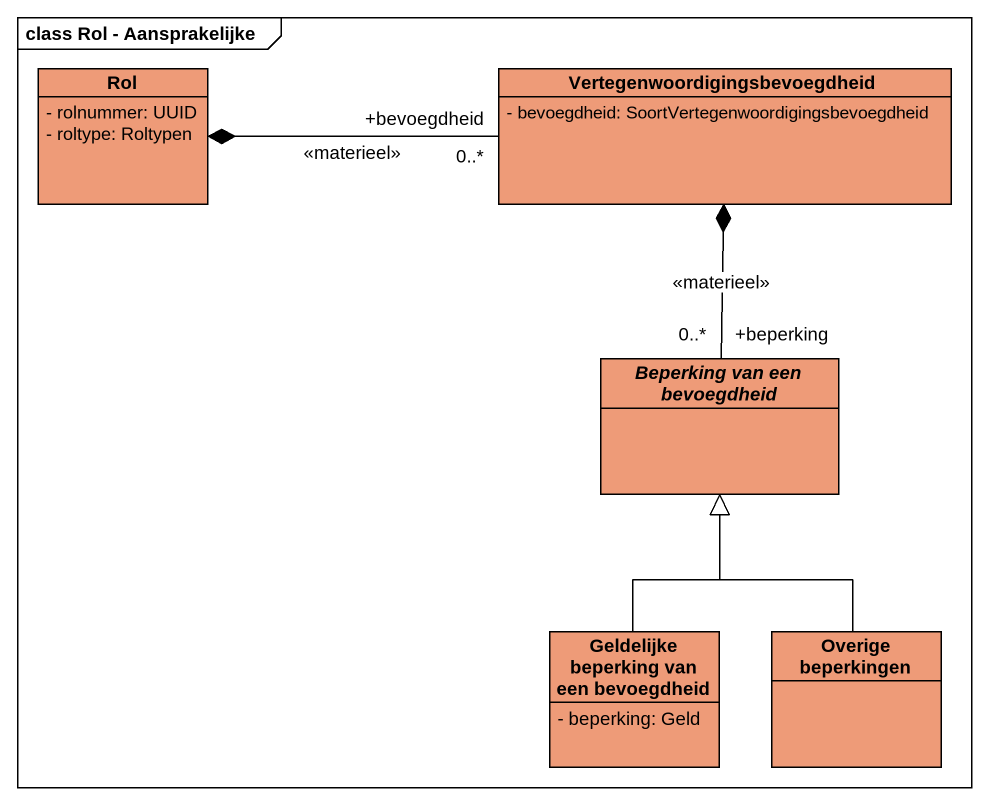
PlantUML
@startuml
mainframe class Rol - Aansprakelijke
hide circle
hide empty members
skinparam classAttributeIconSize 0
class Rol #EE9B78 {
  - rolnummer: UUID
  - roltype: Roltypen
}
class "Vertegenwoordigingsbevoegdheid" as Vertegenwoordigingsbevoegdhe #EE9B78 {
  - bevoegdheid: SoortVertegenwoordigingsbevoegdheid
}
abstract class "Beperking van een bevoegdheid" as Beperking_van_een #EE9B78
class "Geldelijke beperking van een bevoegdheid" as Geldelijke_beperking_van #EE9B78 {
  - beperking: Geld
}
class "Overige beperkingen" as Overige_beperkingen #EE9B78
Vertegenwoordigingsbevoegdhe "+bevoegdheid\n0..*" -left-* Rol : <<materieel>>
Beperking_van_een "+beperking\n0..*" -up-* Vertegenwoordigingsbevoegdhe : <<materieel>>
Geldelijke_beperking_van -up-|> Beperking_van_een
Overige_beperkingen -up-|> Beperking_van_een
@enduml
